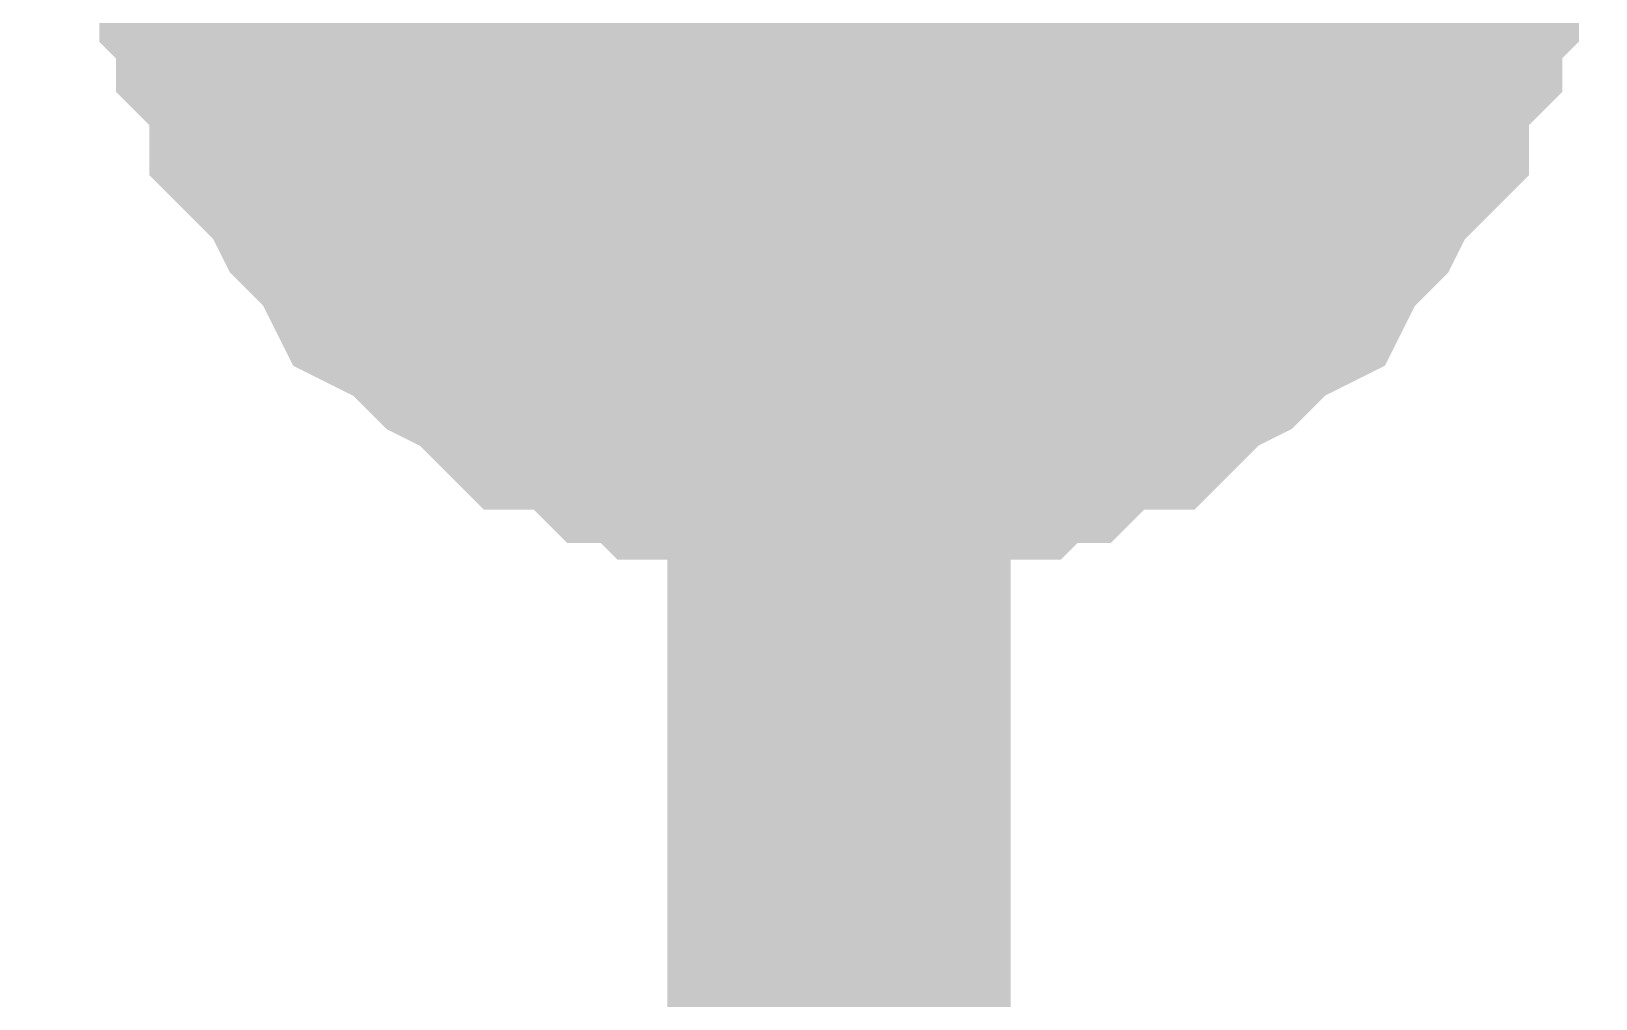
# Model space of a CAD drawing. Header units: inches. Extents: x 0 to 31.5, y 0 to 22.3.
# Drawn here: x 15.4725 to 15.5262, y 9.1593 to 9.1925 of the extents above; entities that cross this region are included whole.
import ezdxf

# ---------------------------------------------------------------- set-up
doc = ezdxf.new("R2010")
doc.units = ezdxf.units.IN
doc.header["$MEASUREMENT"] = 0
doc.layers.add('Sheet', color=255, linetype='Continuous')

msp = doc.modelspace()

# ---------------------------------------------------------------- linework, layer by layer
at = {"layer": 'Sheet'}
msp.add_lwpolyline([(15.49, 9.2, 0.02, 0.02, 1), (15.51, 9.2, 0.02, 0.02, 1)], format="xyseb", close=True, dxfattribs=at)
for points in [[(15.200541, 8.799518, 0.0118, 0.0118, 0), (15.200541, 8.699596, 0.0118, 0.0118, 0), (15.500246, 8.699596, 0.0118, 0.0118, 0), (15.500246, 9.199784, 0.0118, 0.0118, 0)], [(15.500246, 9.179684, 0.0118, 0.0118, 0), (15.499098, 9.179684, 0.0118, 0.0118, 0), (15.497949, 9.179684, 0.0118, 0.0118, 0), (15.497375, 9.179684, 0.0118, 0.0118, 0), (15.496227, 9.180259, 0.0118, 0.0118, 0), (15.495079, 9.180259, 0.0118, 0.0118, 0), (15.494505, 9.180833, 0.0118, 0.0118, 0), (15.493356, 9.180833, 0.0118, 0.0118, 0), (15.492782, 9.181407, 0.0118, 0.0118, 0), (15.491634, 9.181981, 0.0118, 0.0118, 0), (15.490486, 9.181981, 0.0118, 0.0118, 0), (15.489911, 9.182556, 0.0118, 0.0118, 0), (15.489337, 9.18313, 0.0118, 0.0118, 0), (15.488189, 9.183704, 0.0118, 0.0118, 0), (15.487615, 9.184278, 0.0118, 0.0118, 0), (15.487041, 9.184853, 0.0118, 0.0118, 0), (15.485892, 9.185427, 0.0118, 0.0118, 0), (15.485318, 9.186576, 0.0118, 0.0118, 0), (15.484744, 9.18715, 0.0118, 0.0118, 0), (15.48417, 9.187724, 0.0118, 0.0118, 0), (15.483596, 9.188873, 0.0118, 0.0118, 0), (15.483022, 9.189447, 0.0118, 0.0118, 0), (15.482448, 9.190021, 0.0118, 0.0118, 0), (15.482448, 9.19117, 0.0118, 0.0118, 0), (15.481873, 9.192318, 0.0118, 0.0118, 0), (15.481299, 9.192892, 0.0118, 0.0118, 0), (15.481299, 9.194041, 0.0118, 0.0118, 0), (15.480725, 9.194615, 0.0118, 0.0118, 0), (15.480725, 9.195764, 0.0118, 0.0118, 0), (15.480151, 9.196912, 0.0118, 0.0118, 0), (15.480151, 9.197487, 0.0118, 0.0118, 0), (15.480151, 9.198635, 0.0118, 0.0118, 0)], [(15.500246, 9.179684, 0.0118, 0.0118, 0), (15.499098, 9.179684, 0.0118, 0.0118, 0), (15.497949, 9.179684, 0.0118, 0.0118, 0), (15.497375, 9.179684, 0.0118, 0.0118, 0), (15.496227, 9.180259, 0.0118, 0.0118, 0), (15.495079, 9.180259, 0.0118, 0.0118, 0), (15.494505, 9.180833, 0.0118, 0.0118, 0), (15.493356, 9.180833, 0.0118, 0.0118, 0), (15.492782, 9.181407, 0.0118, 0.0118, 0), (15.491634, 9.181981, 0.0118, 0.0118, 0), (15.490486, 9.181981, 0.0118, 0.0118, 0), (15.489911, 9.182556, 0.0118, 0.0118, 0), (15.489337, 9.18313, 0.0118, 0.0118, 0), (15.488189, 9.183704, 0.0118, 0.0118, 0), (15.487615, 9.184278, 0.0118, 0.0118, 0), (15.487041, 9.184853, 0.0118, 0.0118, 0), (15.485892, 9.185427, 0.0118, 0.0118, 0), (15.485318, 9.186576, 0.0118, 0.0118, 0), (15.484744, 9.18715, 0.0118, 0.0118, 0), (15.48417, 9.187724, 0.0118, 0.0118, 0), (15.483596, 9.188873, 0.0118, 0.0118, 0), (15.483022, 9.189447, 0.0118, 0.0118, 0), (15.482448, 9.190021, 0.0118, 0.0118, 0), (15.482448, 9.19117, 0.0118, 0.0118, 0), (15.481873, 9.192318, 0.0118, 0.0118, 0), (15.481299, 9.192892, 0.0118, 0.0118, 0), (15.481299, 9.194041, 0.0118, 0.0118, 0), (15.480725, 9.194615, 0.0118, 0.0118, 0), (15.480725, 9.195764, 0.0118, 0.0118, 0), (15.480151, 9.196912, 0.0118, 0.0118, 0), (15.480151, 9.197487, 0.0118, 0.0118, 0), (15.480151, 9.198635, 0.0118, 0.0118, 0)], [(15.500246, 9.179684, 0.0118, 0.0118, 0), (15.499098, 9.179684, 0.0118, 0.0118, 0), (15.497949, 9.179684, 0.0118, 0.0118, 0), (15.497375, 9.179684, 0.0118, 0.0118, 0), (15.496227, 9.180259, 0.0118, 0.0118, 0), (15.495079, 9.180259, 0.0118, 0.0118, 0), (15.494505, 9.180833, 0.0118, 0.0118, 0), (15.493356, 9.180833, 0.0118, 0.0118, 0), (15.492782, 9.181407, 0.0118, 0.0118, 0), (15.491634, 9.181981, 0.0118, 0.0118, 0), (15.490486, 9.181981, 0.0118, 0.0118, 0), (15.489911, 9.182556, 0.0118, 0.0118, 0), (15.489337, 9.18313, 0.0118, 0.0118, 0), (15.488189, 9.183704, 0.0118, 0.0118, 0), (15.487615, 9.184278, 0.0118, 0.0118, 0), (15.487041, 9.184853, 0.0118, 0.0118, 0), (15.485892, 9.185427, 0.0118, 0.0118, 0), (15.485318, 9.186576, 0.0118, 0.0118, 0), (15.484744, 9.18715, 0.0118, 0.0118, 0), (15.48417, 9.187724, 0.0118, 0.0118, 0), (15.483596, 9.188873, 0.0118, 0.0118, 0), (15.483022, 9.189447, 0.0118, 0.0118, 0), (15.482448, 9.190021, 0.0118, 0.0118, 0), (15.482448, 9.19117, 0.0118, 0.0118, 0), (15.481873, 9.192318, 0.0118, 0.0118, 0), (15.481299, 9.192892, 0.0118, 0.0118, 0), (15.481299, 9.194041, 0.0118, 0.0118, 0), (15.480725, 9.194615, 0.0118, 0.0118, 0), (15.480725, 9.195764, 0.0118, 0.0118, 0), (15.480151, 9.196912, 0.0118, 0.0118, 0), (15.480151, 9.197487, 0.0118, 0.0118, 0), (15.480151, 9.198635, 0.0118, 0.0118, 0)], [(15.500246, 9.179684, 0.0118, 0.0118, 0), (15.499098, 9.179684, 0.0118, 0.0118, 0), (15.497949, 9.179684, 0.0118, 0.0118, 0), (15.497375, 9.179684, 0.0118, 0.0118, 0), (15.496227, 9.180259, 0.0118, 0.0118, 0), (15.495079, 9.180259, 0.0118, 0.0118, 0), (15.494505, 9.180833, 0.0118, 0.0118, 0), (15.493356, 9.180833, 0.0118, 0.0118, 0), (15.492782, 9.181407, 0.0118, 0.0118, 0), (15.491634, 9.181981, 0.0118, 0.0118, 0), (15.490486, 9.181981, 0.0118, 0.0118, 0), (15.489911, 9.182556, 0.0118, 0.0118, 0), (15.489337, 9.18313, 0.0118, 0.0118, 0), (15.488189, 9.183704, 0.0118, 0.0118, 0), (15.487615, 9.184278, 0.0118, 0.0118, 0), (15.487041, 9.184853, 0.0118, 0.0118, 0), (15.485892, 9.185427, 0.0118, 0.0118, 0), (15.485318, 9.186576, 0.0118, 0.0118, 0), (15.484744, 9.18715, 0.0118, 0.0118, 0), (15.48417, 9.187724, 0.0118, 0.0118, 0), (15.483596, 9.188873, 0.0118, 0.0118, 0), (15.483022, 9.189447, 0.0118, 0.0118, 0), (15.482448, 9.190021, 0.0118, 0.0118, 0), (15.482448, 9.19117, 0.0118, 0.0118, 0), (15.481873, 9.192318, 0.0118, 0.0118, 0), (15.481299, 9.192892, 0.0118, 0.0118, 0), (15.481299, 9.194041, 0.0118, 0.0118, 0), (15.480725, 9.194615, 0.0118, 0.0118, 0), (15.480725, 9.195764, 0.0118, 0.0118, 0), (15.480151, 9.196912, 0.0118, 0.0118, 0), (15.480151, 9.197487, 0.0118, 0.0118, 0), (15.480151, 9.198635, 0.0118, 0.0118, 0)], [(15.520341, 9.198635, 0.0118, 0.0118, 0), (15.520341, 9.197487, 0.0118, 0.0118, 0), (15.520341, 9.196912, 0.0118, 0.0118, 0), (15.519767, 9.195764, 0.0118, 0.0118, 0), (15.519767, 9.194615, 0.0118, 0.0118, 0), (15.519193, 9.194041, 0.0118, 0.0118, 0), (15.519193, 9.192892, 0.0118, 0.0118, 0), (15.518619, 9.192318, 0.0118, 0.0118, 0), (15.518045, 9.19117, 0.0118, 0.0118, 0), (15.518045, 9.190021, 0.0118, 0.0118, 0), (15.51747, 9.189447, 0.0118, 0.0118, 0), (15.516896, 9.188873, 0.0118, 0.0118, 0), (15.516322, 9.187724, 0.0118, 0.0118, 0), (15.515748, 9.18715, 0.0118, 0.0118, 0), (15.515174, 9.186576, 0.0118, 0.0118, 0), (15.5146, 9.185427, 0.0118, 0.0118, 0), (15.513451, 9.184853, 0.0118, 0.0118, 0), (15.512877, 9.184278, 0.0118, 0.0118, 0), (15.512303, 9.183704, 0.0118, 0.0118, 0), (15.511155, 9.18313, 0.0118, 0.0118, 0), (15.510581, 9.182556, 0.0118, 0.0118, 0), (15.510007, 9.181981, 0.0118, 0.0118, 0), (15.508858, 9.181981, 0.0118, 0.0118, 0), (15.50771, 9.181407, 0.0118, 0.0118, 0), (15.507136, 9.180833, 0.0118, 0.0118, 0), (15.505988, 9.180833, 0.0118, 0.0118, 0), (15.505413, 9.180259, 0.0118, 0.0118, 0), (15.504265, 9.180259, 0.0118, 0.0118, 0), (15.503117, 9.179684, 0.0118, 0.0118, 0), (15.502543, 9.179684, 0.0118, 0.0118, 0), (15.501394, 9.179684, 0.0118, 0.0118, 0), (15.500246, 9.179684, 0.0118, 0.0118, 0)], [(15.520341, 9.198635, 0.0118, 0.0118, 0), (15.520341, 9.197487, 0.0118, 0.0118, 0), (15.520341, 9.196912, 0.0118, 0.0118, 0), (15.519767, 9.195764, 0.0118, 0.0118, 0), (15.519767, 9.194615, 0.0118, 0.0118, 0), (15.519193, 9.194041, 0.0118, 0.0118, 0), (15.519193, 9.192892, 0.0118, 0.0118, 0), (15.518619, 9.192318, 0.0118, 0.0118, 0), (15.518045, 9.19117, 0.0118, 0.0118, 0), (15.518045, 9.190021, 0.0118, 0.0118, 0), (15.51747, 9.189447, 0.0118, 0.0118, 0), (15.516896, 9.188873, 0.0118, 0.0118, 0), (15.516322, 9.187724, 0.0118, 0.0118, 0), (15.515748, 9.18715, 0.0118, 0.0118, 0), (15.515174, 9.186576, 0.0118, 0.0118, 0), (15.5146, 9.185427, 0.0118, 0.0118, 0), (15.513451, 9.184853, 0.0118, 0.0118, 0), (15.512877, 9.184278, 0.0118, 0.0118, 0), (15.512303, 9.183704, 0.0118, 0.0118, 0), (15.511155, 9.18313, 0.0118, 0.0118, 0), (15.510581, 9.182556, 0.0118, 0.0118, 0), (15.510007, 9.181981, 0.0118, 0.0118, 0), (15.508858, 9.181981, 0.0118, 0.0118, 0), (15.50771, 9.181407, 0.0118, 0.0118, 0), (15.507136, 9.180833, 0.0118, 0.0118, 0), (15.505988, 9.180833, 0.0118, 0.0118, 0), (15.505413, 9.180259, 0.0118, 0.0118, 0), (15.504265, 9.180259, 0.0118, 0.0118, 0), (15.503117, 9.179684, 0.0118, 0.0118, 0), (15.502543, 9.179684, 0.0118, 0.0118, 0), (15.501394, 9.179684, 0.0118, 0.0118, 0), (15.500246, 9.179684, 0.0118, 0.0118, 0)], [(15.520341, 9.198635, 0.0118, 0.0118, 0), (15.520341, 9.197487, 0.0118, 0.0118, 0), (15.520341, 9.196912, 0.0118, 0.0118, 0), (15.519767, 9.195764, 0.0118, 0.0118, 0), (15.519767, 9.194615, 0.0118, 0.0118, 0), (15.519193, 9.194041, 0.0118, 0.0118, 0), (15.519193, 9.192892, 0.0118, 0.0118, 0), (15.518619, 9.192318, 0.0118, 0.0118, 0), (15.518045, 9.19117, 0.0118, 0.0118, 0), (15.518045, 9.190021, 0.0118, 0.0118, 0), (15.51747, 9.189447, 0.0118, 0.0118, 0), (15.516896, 9.188873, 0.0118, 0.0118, 0), (15.516322, 9.187724, 0.0118, 0.0118, 0), (15.515748, 9.18715, 0.0118, 0.0118, 0), (15.515174, 9.186576, 0.0118, 0.0118, 0), (15.5146, 9.185427, 0.0118, 0.0118, 0), (15.513451, 9.184853, 0.0118, 0.0118, 0), (15.512877, 9.184278, 0.0118, 0.0118, 0), (15.512303, 9.183704, 0.0118, 0.0118, 0), (15.511155, 9.18313, 0.0118, 0.0118, 0), (15.510581, 9.182556, 0.0118, 0.0118, 0), (15.510007, 9.181981, 0.0118, 0.0118, 0), (15.508858, 9.181981, 0.0118, 0.0118, 0), (15.50771, 9.181407, 0.0118, 0.0118, 0), (15.507136, 9.180833, 0.0118, 0.0118, 0), (15.505988, 9.180833, 0.0118, 0.0118, 0), (15.505413, 9.180259, 0.0118, 0.0118, 0), (15.504265, 9.180259, 0.0118, 0.0118, 0), (15.503117, 9.179684, 0.0118, 0.0118, 0), (15.502543, 9.179684, 0.0118, 0.0118, 0), (15.501394, 9.179684, 0.0118, 0.0118, 0), (15.500246, 9.179684, 0.0118, 0.0118, 0)], [(15.520341, 9.198635, 0.0118, 0.0118, 0), (15.520341, 9.197487, 0.0118, 0.0118, 0), (15.520341, 9.196912, 0.0118, 0.0118, 0), (15.519767, 9.195764, 0.0118, 0.0118, 0), (15.519767, 9.194615, 0.0118, 0.0118, 0), (15.519193, 9.194041, 0.0118, 0.0118, 0), (15.519193, 9.192892, 0.0118, 0.0118, 0), (15.518619, 9.192318, 0.0118, 0.0118, 0), (15.518045, 9.19117, 0.0118, 0.0118, 0), (15.518045, 9.190021, 0.0118, 0.0118, 0), (15.51747, 9.189447, 0.0118, 0.0118, 0), (15.516896, 9.188873, 0.0118, 0.0118, 0), (15.516322, 9.187724, 0.0118, 0.0118, 0), (15.515748, 9.18715, 0.0118, 0.0118, 0), (15.515174, 9.186576, 0.0118, 0.0118, 0), (15.5146, 9.185427, 0.0118, 0.0118, 0), (15.513451, 9.184853, 0.0118, 0.0118, 0), (15.512877, 9.184278, 0.0118, 0.0118, 0), (15.512303, 9.183704, 0.0118, 0.0118, 0), (15.511155, 9.18313, 0.0118, 0.0118, 0), (15.510581, 9.182556, 0.0118, 0.0118, 0), (15.510007, 9.181981, 0.0118, 0.0118, 0), (15.508858, 9.181981, 0.0118, 0.0118, 0), (15.50771, 9.181407, 0.0118, 0.0118, 0), (15.507136, 9.180833, 0.0118, 0.0118, 0), (15.505988, 9.180833, 0.0118, 0.0118, 0), (15.505413, 9.180259, 0.0118, 0.0118, 0), (15.504265, 9.180259, 0.0118, 0.0118, 0), (15.503117, 9.179684, 0.0118, 0.0118, 0), (15.502543, 9.179684, 0.0118, 0.0118, 0), (15.501394, 9.179684, 0.0118, 0.0118, 0), (15.500246, 9.179684, 0.0118, 0.0118, 0)], [(15.500246, 9.179684, 0.0039, 0.0039, 0), (15.499098, 9.179684, 0.0039, 0.0039, 0), (15.497949, 9.179684, 0.0039, 0.0039, 0), (15.497375, 9.179684, 0.0039, 0.0039, 0), (15.496227, 9.180259, 0.0039, 0.0039, 0), (15.495079, 9.180259, 0.0039, 0.0039, 0), (15.494505, 9.180833, 0.0039, 0.0039, 0), (15.493356, 9.180833, 0.0039, 0.0039, 0), (15.492782, 9.181407, 0.0039, 0.0039, 0), (15.491634, 9.181981, 0.0039, 0.0039, 0), (15.490486, 9.181981, 0.0039, 0.0039, 0), (15.489911, 9.182556, 0.0039, 0.0039, 0), (15.489337, 9.18313, 0.0039, 0.0039, 0), (15.488189, 9.183704, 0.0039, 0.0039, 0), (15.487615, 9.184278, 0.0039, 0.0039, 0), (15.487041, 9.184853, 0.0039, 0.0039, 0), (15.485892, 9.185427, 0.0039, 0.0039, 0), (15.485318, 9.186576, 0.0039, 0.0039, 0), (15.484744, 9.18715, 0.0039, 0.0039, 0), (15.48417, 9.187724, 0.0039, 0.0039, 0), (15.483596, 9.188873, 0.0039, 0.0039, 0), (15.483022, 9.189447, 0.0039, 0.0039, 0), (15.482448, 9.190021, 0.0039, 0.0039, 0), (15.482448, 9.19117, 0.0039, 0.0039, 0), (15.481873, 9.192318, 0.0039, 0.0039, 0), (15.481299, 9.192892, 0.0039, 0.0039, 0), (15.481299, 9.194041, 0.0039, 0.0039, 0), (15.480725, 9.194615, 0.0039, 0.0039, 0)], [(15.500246, 9.179684, 0.0039, 0.0039, 0), (15.499098, 9.179684, 0.0039, 0.0039, 0), (15.497949, 9.179684, 0.0039, 0.0039, 0), (15.497375, 9.179684, 0.0039, 0.0039, 0), (15.496227, 9.180259, 0.0039, 0.0039, 0), (15.495079, 9.180259, 0.0039, 0.0039, 0), (15.494505, 9.180833, 0.0039, 0.0039, 0), (15.493356, 9.180833, 0.0039, 0.0039, 0), (15.492782, 9.181407, 0.0039, 0.0039, 0), (15.491634, 9.181981, 0.0039, 0.0039, 0), (15.490486, 9.181981, 0.0039, 0.0039, 0), (15.489911, 9.182556, 0.0039, 0.0039, 0), (15.489337, 9.18313, 0.0039, 0.0039, 0), (15.488189, 9.183704, 0.0039, 0.0039, 0), (15.487615, 9.184278, 0.0039, 0.0039, 0), (15.487041, 9.184853, 0.0039, 0.0039, 0), (15.485892, 9.185427, 0.0039, 0.0039, 0), (15.485318, 9.186576, 0.0039, 0.0039, 0), (15.484744, 9.18715, 0.0039, 0.0039, 0), (15.48417, 9.187724, 0.0039, 0.0039, 0), (15.483596, 9.188873, 0.0039, 0.0039, 0), (15.483022, 9.189447, 0.0039, 0.0039, 0), (15.482448, 9.190021, 0.0039, 0.0039, 0), (15.482448, 9.19117, 0.0039, 0.0039, 0), (15.481873, 9.192318, 0.0039, 0.0039, 0), (15.481299, 9.192892, 0.0039, 0.0039, 0), (15.481299, 9.194041, 0.0039, 0.0039, 0), (15.480725, 9.194615, 0.0039, 0.0039, 0)], [(15.500246, 9.179684, 0.0039, 0.0039, 0), (15.499098, 9.179684, 0.0039, 0.0039, 0), (15.497949, 9.179684, 0.0039, 0.0039, 0), (15.497375, 9.179684, 0.0039, 0.0039, 0), (15.496227, 9.180259, 0.0039, 0.0039, 0), (15.495079, 9.180259, 0.0039, 0.0039, 0), (15.494505, 9.180833, 0.0039, 0.0039, 0), (15.493356, 9.180833, 0.0039, 0.0039, 0), (15.492782, 9.181407, 0.0039, 0.0039, 0), (15.491634, 9.181981, 0.0039, 0.0039, 0), (15.490486, 9.181981, 0.0039, 0.0039, 0), (15.489911, 9.182556, 0.0039, 0.0039, 0), (15.489337, 9.18313, 0.0039, 0.0039, 0), (15.488189, 9.183704, 0.0039, 0.0039, 0), (15.487615, 9.184278, 0.0039, 0.0039, 0), (15.487041, 9.184853, 0.0039, 0.0039, 0), (15.485892, 9.185427, 0.0039, 0.0039, 0), (15.485318, 9.186576, 0.0039, 0.0039, 0), (15.484744, 9.18715, 0.0039, 0.0039, 0), (15.48417, 9.187724, 0.0039, 0.0039, 0), (15.483596, 9.188873, 0.0039, 0.0039, 0), (15.483022, 9.189447, 0.0039, 0.0039, 0), (15.482448, 9.190021, 0.0039, 0.0039, 0), (15.482448, 9.19117, 0.0039, 0.0039, 0), (15.481873, 9.192318, 0.0039, 0.0039, 0), (15.481299, 9.192892, 0.0039, 0.0039, 0), (15.481299, 9.194041, 0.0039, 0.0039, 0), (15.480725, 9.194615, 0.0039, 0.0039, 0)], [(15.500246, 9.179684, 0.0039, 0.0039, 0), (15.499098, 9.179684, 0.0039, 0.0039, 0), (15.497949, 9.179684, 0.0039, 0.0039, 0), (15.497375, 9.179684, 0.0039, 0.0039, 0), (15.496227, 9.180259, 0.0039, 0.0039, 0), (15.495079, 9.180259, 0.0039, 0.0039, 0), (15.494505, 9.180833, 0.0039, 0.0039, 0), (15.493356, 9.180833, 0.0039, 0.0039, 0), (15.492782, 9.181407, 0.0039, 0.0039, 0), (15.491634, 9.181981, 0.0039, 0.0039, 0), (15.490486, 9.181981, 0.0039, 0.0039, 0), (15.489911, 9.182556, 0.0039, 0.0039, 0), (15.489337, 9.18313, 0.0039, 0.0039, 0), (15.488189, 9.183704, 0.0039, 0.0039, 0), (15.487615, 9.184278, 0.0039, 0.0039, 0), (15.487041, 9.184853, 0.0039, 0.0039, 0), (15.485892, 9.185427, 0.0039, 0.0039, 0), (15.485318, 9.186576, 0.0039, 0.0039, 0), (15.484744, 9.18715, 0.0039, 0.0039, 0), (15.48417, 9.187724, 0.0039, 0.0039, 0), (15.483596, 9.188873, 0.0039, 0.0039, 0), (15.483022, 9.189447, 0.0039, 0.0039, 0), (15.482448, 9.190021, 0.0039, 0.0039, 0), (15.482448, 9.19117, 0.0039, 0.0039, 0), (15.481873, 9.192318, 0.0039, 0.0039, 0), (15.481299, 9.192892, 0.0039, 0.0039, 0), (15.481299, 9.194041, 0.0039, 0.0039, 0), (15.480725, 9.194615, 0.0039, 0.0039, 0)], [(15.519767, 9.194615, 0.0039, 0.0039, 0), (15.519193, 9.194041, 0.0039, 0.0039, 0), (15.519193, 9.192892, 0.0039, 0.0039, 0), (15.518619, 9.192318, 0.0039, 0.0039, 0), (15.518045, 9.19117, 0.0039, 0.0039, 0), (15.518045, 9.190021, 0.0039, 0.0039, 0), (15.51747, 9.189447, 0.0039, 0.0039, 0), (15.516896, 9.188873, 0.0039, 0.0039, 0), (15.516322, 9.187724, 0.0039, 0.0039, 0), (15.515748, 9.18715, 0.0039, 0.0039, 0), (15.515174, 9.186576, 0.0039, 0.0039, 0), (15.5146, 9.185427, 0.0039, 0.0039, 0), (15.513451, 9.184853, 0.0039, 0.0039, 0), (15.512877, 9.184278, 0.0039, 0.0039, 0), (15.512303, 9.183704, 0.0039, 0.0039, 0), (15.511155, 9.18313, 0.0039, 0.0039, 0), (15.510581, 9.182556, 0.0039, 0.0039, 0), (15.510007, 9.181981, 0.0039, 0.0039, 0), (15.508858, 9.181981, 0.0039, 0.0039, 0), (15.50771, 9.181407, 0.0039, 0.0039, 0), (15.507136, 9.180833, 0.0039, 0.0039, 0), (15.505988, 9.180833, 0.0039, 0.0039, 0), (15.505413, 9.180259, 0.0039, 0.0039, 0), (15.504265, 9.180259, 0.0039, 0.0039, 0), (15.503117, 9.179684, 0.0039, 0.0039, 0), (15.502543, 9.179684, 0.0039, 0.0039, 0), (15.501394, 9.179684, 0.0039, 0.0039, 0), (15.500246, 9.179684, 0.0039, 0.0039, 0)], [(15.519767, 9.194615, 0.0039, 0.0039, 0), (15.519193, 9.194041, 0.0039, 0.0039, 0), (15.519193, 9.192892, 0.0039, 0.0039, 0), (15.518619, 9.192318, 0.0039, 0.0039, 0), (15.518045, 9.19117, 0.0039, 0.0039, 0), (15.518045, 9.190021, 0.0039, 0.0039, 0), (15.51747, 9.189447, 0.0039, 0.0039, 0), (15.516896, 9.188873, 0.0039, 0.0039, 0), (15.516322, 9.187724, 0.0039, 0.0039, 0), (15.515748, 9.18715, 0.0039, 0.0039, 0), (15.515174, 9.186576, 0.0039, 0.0039, 0), (15.5146, 9.185427, 0.0039, 0.0039, 0), (15.513451, 9.184853, 0.0039, 0.0039, 0), (15.512877, 9.184278, 0.0039, 0.0039, 0), (15.512303, 9.183704, 0.0039, 0.0039, 0), (15.511155, 9.18313, 0.0039, 0.0039, 0), (15.510581, 9.182556, 0.0039, 0.0039, 0), (15.510007, 9.181981, 0.0039, 0.0039, 0), (15.508858, 9.181981, 0.0039, 0.0039, 0), (15.50771, 9.181407, 0.0039, 0.0039, 0), (15.507136, 9.180833, 0.0039, 0.0039, 0), (15.505988, 9.180833, 0.0039, 0.0039, 0), (15.505413, 9.180259, 0.0039, 0.0039, 0), (15.504265, 9.180259, 0.0039, 0.0039, 0), (15.503117, 9.179684, 0.0039, 0.0039, 0), (15.502543, 9.179684, 0.0039, 0.0039, 0), (15.501394, 9.179684, 0.0039, 0.0039, 0), (15.500246, 9.179684, 0.0039, 0.0039, 0)], [(15.519767, 9.194615, 0.0039, 0.0039, 0), (15.519193, 9.194041, 0.0039, 0.0039, 0), (15.519193, 9.192892, 0.0039, 0.0039, 0), (15.518619, 9.192318, 0.0039, 0.0039, 0), (15.518045, 9.19117, 0.0039, 0.0039, 0), (15.518045, 9.190021, 0.0039, 0.0039, 0), (15.51747, 9.189447, 0.0039, 0.0039, 0), (15.516896, 9.188873, 0.0039, 0.0039, 0), (15.516322, 9.187724, 0.0039, 0.0039, 0), (15.515748, 9.18715, 0.0039, 0.0039, 0), (15.515174, 9.186576, 0.0039, 0.0039, 0), (15.5146, 9.185427, 0.0039, 0.0039, 0), (15.513451, 9.184853, 0.0039, 0.0039, 0), (15.512877, 9.184278, 0.0039, 0.0039, 0), (15.512303, 9.183704, 0.0039, 0.0039, 0), (15.511155, 9.18313, 0.0039, 0.0039, 0), (15.510581, 9.182556, 0.0039, 0.0039, 0), (15.510007, 9.181981, 0.0039, 0.0039, 0), (15.508858, 9.181981, 0.0039, 0.0039, 0), (15.50771, 9.181407, 0.0039, 0.0039, 0), (15.507136, 9.180833, 0.0039, 0.0039, 0), (15.505988, 9.180833, 0.0039, 0.0039, 0), (15.505413, 9.180259, 0.0039, 0.0039, 0), (15.504265, 9.180259, 0.0039, 0.0039, 0), (15.503117, 9.179684, 0.0039, 0.0039, 0), (15.502543, 9.179684, 0.0039, 0.0039, 0), (15.501394, 9.179684, 0.0039, 0.0039, 0), (15.500246, 9.179684, 0.0039, 0.0039, 0)], [(15.519767, 9.194615, 0.0039, 0.0039, 0), (15.519193, 9.194041, 0.0039, 0.0039, 0), (15.519193, 9.192892, 0.0039, 0.0039, 0), (15.518619, 9.192318, 0.0039, 0.0039, 0), (15.518045, 9.19117, 0.0039, 0.0039, 0), (15.518045, 9.190021, 0.0039, 0.0039, 0), (15.51747, 9.189447, 0.0039, 0.0039, 0), (15.516896, 9.188873, 0.0039, 0.0039, 0), (15.516322, 9.187724, 0.0039, 0.0039, 0), (15.515748, 9.18715, 0.0039, 0.0039, 0), (15.515174, 9.186576, 0.0039, 0.0039, 0), (15.5146, 9.185427, 0.0039, 0.0039, 0), (15.513451, 9.184853, 0.0039, 0.0039, 0), (15.512877, 9.184278, 0.0039, 0.0039, 0), (15.512303, 9.183704, 0.0039, 0.0039, 0), (15.511155, 9.18313, 0.0039, 0.0039, 0), (15.510581, 9.182556, 0.0039, 0.0039, 0), (15.510007, 9.181981, 0.0039, 0.0039, 0), (15.508858, 9.181981, 0.0039, 0.0039, 0), (15.50771, 9.181407, 0.0039, 0.0039, 0), (15.507136, 9.180833, 0.0039, 0.0039, 0), (15.505988, 9.180833, 0.0039, 0.0039, 0), (15.505413, 9.180259, 0.0039, 0.0039, 0), (15.504265, 9.180259, 0.0039, 0.0039, 0), (15.503117, 9.179684, 0.0039, 0.0039, 0), (15.502543, 9.179684, 0.0039, 0.0039, 0), (15.501394, 9.179684, 0.0039, 0.0039, 0), (15.500246, 9.179684, 0.0039, 0.0039, 0)]]:
    msp.add_lwpolyline(points, format="xyseb", dxfattribs=at)

doc.saveas('drawing.dxf')
